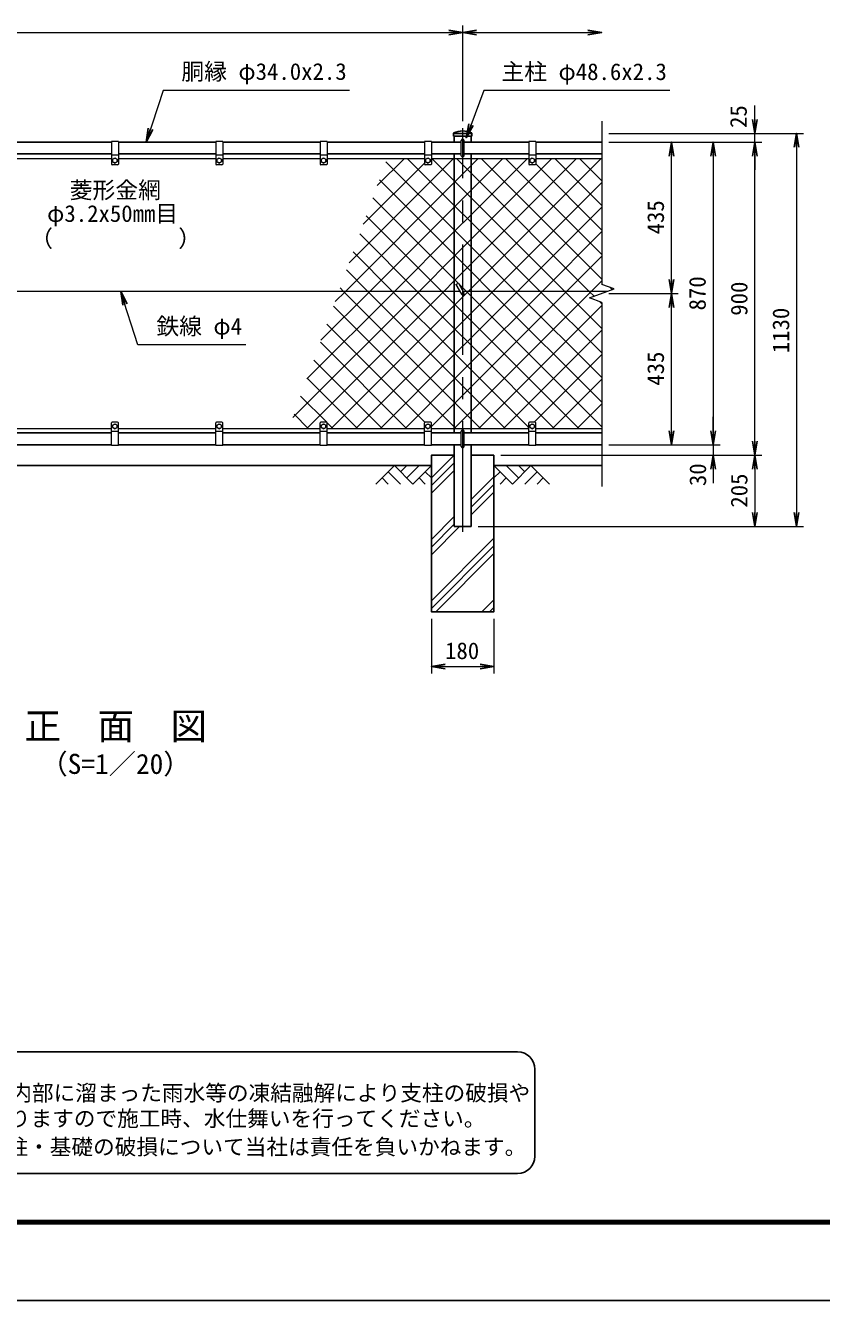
# Model space of a CAD drawing. Units: millimetres, scale not verified. Extents: x -4200 to 4200, y -2970 to 2970.
# Drawn here: x -2642 to -353, y -2970 to 695 of the extents above; entities that cross this region are included whole.
import ezdxf
from ezdxf.enums import TextEntityAlignment as Align

# ---------------------------------------------------------------- set-up
doc = ezdxf.new("R2010")
doc.units = ezdxf.units.MM
doc.header["$LTSCALE"] = 10
doc.linetypes.add('USER1', pattern=[50.8, 31.75, -6.35, 6.35, -6.35])
for name, color, linetype, lineweight in [('0-0_D-STR1', 1, 'Continuous', 25), ('0-1_D-DCR-HCH', 7, 'Continuous', 13), ('0-2_D-STR3', 3, 'Continuous', 13), ('0-3_D-BMK', 2, 'USER1', 13), ('0-4_D-STR-DIM', 7, 'Continuous', 13), ('0-7_D-STR4', 7, 'Continuous', 25), ('0-8_D-BGD', 7, 'Continuous', 25), ('0-9_D-STR-TXT', 7, 'Continuous', 13), ('0-A_D-TTL-TXT', 7, 'Continuous', 25), ('0-B_D-STR2', 7, 'Continuous', 13), ('0-C_D-TTL', 7, 'Continuous', 25)]:
    doc.layers.add(name, color=color, linetype=linetype, lineweight=lineweight)
doc.layers.add('0-5_0', color=7, linetype='Continuous')
doc.styles.add('ＭＳ ゴシック', font='')
doc.styles.get('ＭＳ ゴシック').set_extended_font_data('MS Gothic')

# ---------------------------------------------------------------- blocks, each defined once
blk = doc.blocks.new('_Open')
at = {"layer": '0-5_0'}
blk.add_line((-10, 1.667), (0, 0), dxfattribs=at)
blk.add_lwpolyline([(-10, -1.667), (0, 0), (-10, 0)], dxfattribs=at)

msp = doc.modelspace()

# ---------------------------------------------------------------- linework, layer by layer
at = {"layer": '0-0_D-STR1'}
for p, q in [((-1411.07, 385.33), (-1411.07, 377)), ((-1358.87, 385), (-1411.07, 385)), ((-1358.87, 377), (-1411.07, 377)), ((-1409.27, 377), (-1409.27, 360)), ((-1360.67, 360), (-1360.67, 377)), ((-1358.87, 385.33), (-1358.87, 377)), ((-2394.97, 360), (-2674.97, 360)), ((-2094.97, 360), (-2374.97, 360)), ((-1794.97, 360), (-2074.97, 360)), ((-1494.97, 360), (-1774.97, 360)), ((-1388.97, 360), (-1474.97, 360)), ((-1194.97, 360), (-1380.97, 360)), ((-984.97, 360), (-1174.97, 360)), ((-2394.97, 326), (-2674.97, 326)), ((-2094.97, 326), (-2374.97, 326)), ((-1794.97, 326), (-2074.97, 326)), ((-1494.97, 326), (-1774.97, 326)), ((-1388.97, 326), (-1474.97, 326)), ((-1409.27, 326), (-1409.27, -476)), ((-1194.97, 326), (-1380.97, 326)), ((-1360.67, -476), (-1360.67, 326)), ((-984.97, 326), (-1174.97, 326)), ((-2394.97, -476), (-2674.97, -476)), ((-2094.97, -476), (-2374.97, -476)), ((-1794.97, -476), (-2074.97, -476)), ((-1494.97, -476), (-1774.97, -476)), ((-1388.97, -476), (-1474.97, -476)), ((-1194.97, -476), (-1380.97, -476)), ((-984.97, -476), (-1174.97, -476)), ((-2394.97, -510), (-2674.97, -510)), ((-2094.97, -510), (-2374.97, -510)), ((-1794.97, -510), (-2074.97, -510)), ((-1494.97, -510), (-1774.97, -510)), ((-1388.97, -510), (-1474.97, -510)), ((-1194.97, -510), (-1380.97, -510)), ((-984.97, -510), (-1174.97, -510))]:
    msp.add_line(p, q, dxfattribs=at)
msp.add_lwpolyline([(-1409.27, -510), (-1409.27, -745), (-1360.67, -745), (-1360.67, -510)], dxfattribs=at)
for centre, radius, start, end in [((-1410.07, 385.33), 1, 122.29827, 180), ((-1384.97, 332.66), 59.34, 64.40505, 115.59495), ((-1359.87, 385.33), 1, 0, 57.70173)]:
    msp.add_arc(centre, radius, start, end, dxfattribs=at)
at = {"layer": '0-1_D-DCR-HCH'}
for p, q in [((-1474.97, -605.17), (-1409.81, -540)), ((-1581.4, -570), (-1634.61, -623.21)), ((-1581.4, -570), (-1528.19, -623.21)), ((-1563.66, -587.74), (-1545.92, -570)), ((-1545.92, -605.47), (-1510.45, -570)), ((-1528.19, -623.21), (-1474.97, -570)), ((-1474.97, -627.27), (-1409.27, -561.57)), ((-1474.97, -649.36), (-1409.27, -583.66)), ((-1241.76, -623.21), (-1294.97, -570)), ((-1224.03, -605.47), (-1259.5, -570)), ((-1188.55, -570), (-1241.76, -623.21)), ((-1206.2, -587.83), (-1224.03, -570)), ((-1188.55, -570), (-1135.34, -623.21)), ((-1616.87, -605.47), (-1599.05, -623.21)), ((-1599.14, -587.74), (-1563.5, -623.21)), ((-1510.45, -605.47), (-1492.63, -623.21)), ((-1492.71, -587.74), (-1474.97, -605.39)), ((-1360.67, -667.65), (-1294.97, -601.95)), ((-1277.24, -587.74), (-1294.97, -605.39)), ((-1259.5, -605.47), (-1277.32, -623.21)), ((-1170.81, -587.74), (-1206.45, -623.21)), ((-1153.08, -605.47), (-1170.89, -623.21)), ((-1360.67, -689.74), (-1294.97, -624.04)), ((-1360.67, -711.84), (-1294.97, -646.14)), ((-1474.97, -781.95), (-1409.27, -716.25)), ((-1474.97, -804.04), (-1409.27, -738.34)), ((-1474.97, -826.14), (-1393.83, -745)), ((-1474.97, -958.72), (-1294.97, -778.72)), ((-1474.97, -980.82), (-1294.97, -800.82)), ((-1462.06, -990), (-1294.97, -822.92)), ((-1329.48, -990), (-1294.97, -955.5)), ((-1307.38, -990), (-1294.97, -977.6))]:
    msp.add_line(p, q, dxfattribs=at)
at = {"layer": '0-2_D-STR3'}
for p, q in [((-2394.97, 362), (-2394.97, 297)), ((-2374.97, 362), (-2394.97, 362)), ((-2374.97, 362), (-2374.97, 297)), ((-2094.97, 362), (-2094.97, 297)), ((-2074.97, 362), (-2094.97, 362)), ((-2074.97, 362), (-2074.97, 297)), ((-1794.97, 362), (-1794.97, 297)), ((-1774.97, 362), (-1794.97, 362)), ((-1774.97, 362), (-1774.97, 297)), ((-1494.97, 362), (-1494.97, 297)), ((-1474.97, 362), (-1494.97, 362)), ((-1474.97, 362), (-1474.97, 297)), ((-1388.97, 321), (-1388.97, 365)), ((-1380.97, 321), (-1380.97, 365)), ((-1194.97, 362), (-1194.97, 297)), ((-1174.97, 362), (-1194.97, 362)), ((-1174.97, 362), (-1174.97, 297)), ((-2674.97, 313), (-2394.97, 313)), ((-2374.97, 322), (-2394.97, 322)), ((-2376.97, 295), (-2392.97, 295)), ((-2391.47, 310.74), (-2384.97, 314.5)), ((-2391.47, 310.74), (-2391.47, 303.26)), ((-2384.97, 314.5), (-2378.47, 310.74)), ((-2378.47, 310.74), (-2378.47, 303.26)), ((-2374.97, 313), (-2094.97, 313)), ((-2074.97, 322), (-2094.97, 322)), ((-2076.97, 295), (-2092.97, 295)), ((-2091.47, 310.74), (-2084.97, 314.5)), ((-2091.47, 310.74), (-2091.47, 303.26)), ((-2084.97, 314.5), (-2078.47, 310.74)), ((-2078.47, 310.74), (-2078.47, 303.26)), ((-2074.97, 313), (-1794.97, 313)), ((-1774.97, 322), (-1794.97, 322)), ((-1776.97, 295), (-1792.97, 295)), ((-1791.47, 310.74), (-1784.97, 314.5)), ((-1791.47, 310.74), (-1791.47, 303.26)), ((-1784.97, 314.5), (-1778.47, 310.74)), ((-1778.47, 310.74), (-1778.47, 303.26)), ((-1774.97, 313), (-1494.97, 313)), ((-1474.97, 322), (-1494.97, 322)), ((-1476.97, 295), (-1492.97, 295)), ((-1491.47, 310.74), (-1484.97, 314.5)), ((-1491.47, 310.74), (-1491.47, 303.26)), ((-1484.97, 314.5), (-1478.47, 310.74)), ((-1478.47, 310.74), (-1478.47, 303.26)), ((-1474.97, 313), (-1194.97, 313)), ((-1174.97, 322), (-1194.97, 322)), ((-1176.97, 295), (-1192.97, 295)), ((-1191.47, 310.74), (-1184.97, 314.5)), ((-1191.47, 310.74), (-1191.47, 303.26)), ((-1184.97, 314.5), (-1178.47, 310.74)), ((-1178.47, 310.74), (-1178.47, 303.26)), ((-1174.97, 313), (-984.97, 313)), ((-1393.06, -69), (-3383.82, -69)), ((-1404.37, -49.41), (-1397.44, -45.41)), ((-1404.37, -49.41), (-1388.44, -77)), ((-1397.44, -45.41), (-1381.51, -73)), ((-968.49, -69), (-1383.82, -69)), ((-2674.97, -463), (-2394.97, -463)), ((-2394.97, -512), (-2394.97, -447)), ((-2374.97, -472), (-2394.97, -472)), ((-2376.97, -445), (-2392.97, -445)), ((-2391.47, -460.74), (-2391.47, -453.26)), ((-2391.47, -460.74), (-2384.97, -464.5)), ((-2384.97, -464.5), (-2378.47, -460.74)), ((-2378.47, -460.74), (-2378.47, -453.26)), ((-2374.97, -512), (-2374.97, -447)), ((-2374.97, -463), (-2094.97, -463)), ((-2094.97, -512), (-2094.97, -447)), ((-2074.97, -472), (-2094.97, -472)), ((-2076.97, -445), (-2092.97, -445)), ((-2091.47, -460.74), (-2091.47, -453.26)), ((-2091.47, -460.74), (-2084.97, -464.5)), ((-2084.97, -464.5), (-2078.47, -460.74)), ((-2078.47, -460.74), (-2078.47, -453.26)), ((-2074.97, -512), (-2074.97, -447)), ((-2074.97, -463), (-1794.97, -463)), ((-1794.97, -512), (-1794.97, -447)), ((-1774.97, -472), (-1794.97, -472)), ((-1776.97, -445), (-1792.97, -445)), ((-1791.47, -460.74), (-1791.47, -453.26)), ((-1791.47, -460.74), (-1784.97, -464.5)), ((-1784.97, -464.5), (-1778.47, -460.74)), ((-1778.47, -460.74), (-1778.47, -453.26)), ((-1774.97, -512), (-1774.97, -447)), ((-1774.97, -463), (-1494.97, -463)), ((-1494.97, -512), (-1494.97, -447)), ((-1474.97, -472), (-1494.97, -472)), ((-1476.97, -445), (-1492.97, -445)), ((-1491.47, -460.74), (-1491.47, -453.26)), ((-1491.47, -460.74), (-1484.97, -464.5)), ((-1484.97, -464.5), (-1478.47, -460.74)), ((-1478.47, -460.74), (-1478.47, -453.26)), ((-1474.97, -512), (-1474.97, -447)), ((-1474.97, -463), (-1194.97, -463)), ((-1388.97, -515), (-1388.97, -471)), ((-1380.97, -515), (-1380.97, -471)), ((-1194.97, -512), (-1194.97, -447)), ((-1174.97, -472), (-1194.97, -472)), ((-1176.97, -445), (-1192.97, -445)), ((-1191.47, -460.74), (-1191.47, -453.26)), ((-1191.47, -460.74), (-1184.97, -464.5)), ((-1184.97, -464.5), (-1178.47, -460.74)), ((-1178.47, -460.74), (-1178.47, -453.26)), ((-1174.97, -512), (-1174.97, -447)), ((-1174.97, -463), (-984.97, -463)), ((-2374.97, -512), (-2394.97, -512)), ((-2074.97, -512), (-2094.97, -512)), ((-1774.97, -512), (-1794.97, -512)), ((-1474.97, -512), (-1494.97, -512)), ((-1174.97, -512), (-1194.97, -512))]:
    msp.add_line(p, q, dxfattribs=at)
for points in [[(-2391.47, 303.26), (-2384.97, 299.5), (-2378.47, 303.26)], [(-2091.47, 303.26), (-2084.97, 299.5), (-2078.47, 303.26)], [(-1791.47, 303.26), (-1784.97, 299.5), (-1778.47, 303.26)], [(-1491.47, 303.26), (-1484.97, 299.5), (-1478.47, 303.26)], [(-1191.47, 303.26), (-1184.97, 299.5), (-1178.47, 303.26)], [(-2391.47, -453.26), (-2384.97, -449.5), (-2378.47, -453.26)], [(-2091.47, -453.26), (-2084.97, -449.5), (-2078.47, -453.26)], [(-1791.47, -453.26), (-1784.97, -449.5), (-1778.47, -453.26)], [(-1491.47, -453.26), (-1484.97, -449.5), (-1478.47, -453.26)], [(-1191.47, -453.26), (-1184.97, -449.5), (-1178.47, -453.26)]]:
    msp.add_lwpolyline(points, dxfattribs=at)
for centre in [(-2384.97, 307), (-2084.97, 307), (-1784.97, 307), (-1484.97, 307), (-1184.97, 307), (-2384.97, -457), (-2084.97, -457), (-1784.97, -457), (-1484.97, -457), (-1184.97, -457)]:
    msp.add_circle(centre, 6.49, dxfattribs=at)
for centre, radius, start, end in [((-1384.97, 365), 4, 0, 180), ((-2392.97, 297), 2, 180, 270), ((-2376.97, 297), 2, 270, 0), ((-2092.97, 297), 2, 180, 270), ((-2076.97, 297), 2, 270, 0), ((-1792.97, 297), 2, 180, 270), ((-1776.97, 297), 2, 270, 0), ((-1492.97, 297), 2, 180, 270), ((-1476.97, 297), 2, 270, 0), ((-1384.97, 321), 4, 180, 0), ((-1192.97, 297), 2, 180, 270), ((-1176.97, 297), 2, 270, 0), ((-1384.97, -75), 4, 210, 30), ((-2392.97, -447), 2, 90, 180), ((-2376.97, -447), 2, 0, 90), ((-2092.97, -447), 2, 90, 180), ((-2076.97, -447), 2, 0, 90), ((-1792.97, -447), 2, 90, 180), ((-1776.97, -447), 2, 0, 90), ((-1492.97, -447), 2, 90, 180), ((-1476.97, -447), 2, 0, 90), ((-1384.97, -471), 4, 0, 180), ((-1192.97, -447), 2, 90, 180), ((-1176.97, -447), 2, 0, 90), ((-1384.97, -515), 4, 180, 0)]:
    msp.add_arc(centre, radius, start, end, dxfattribs=at)
at = {"layer": '0-3_D-BMK'}
msp.add_line((-1384.97, -760), (-1384.97, 400), dxfattribs=at)
at = {"layer": '0-4_D-STR-DIM'}
for p, q in [((-3344.97, 675), (-1424.97, 675)), ((-1384.97, 420), (-1384.97, 695)), ((-1384.97, 420), (-1384.97, 695)), ((-1344.97, 675), (-1024.97, 675)), ((-544.97, 425), (-544.97, 465)), ((-984.97, 420), (-984.97, -49.35)), ((-964.97, 385), (-404.97, 385)), ((-964.97, 385), (-524.97, 385)), ((-544.97, 360), (-544.97, 385)), ((-964.97, 360), (-644.97, 360)), ((-964.97, 360), (-524.97, 360)), ((-964.97, 360), (-524.97, 360)), ((-964.97, 360), (-764.97, 360)), ((-424.97, 345), (-424.97, -705)), ((-784.97, -35), (-784.97, 320)), ((-664.97, 320), (-664.97, -470)), ((-544.97, -500), (-544.97, 320)), ((-544.97, 320), (-544.97, 280)), ((-1020.21, -87.83), (-949.74, -62.17)), ((-949.74, -62.17), (-984.97, -49.35)), ((-984.97, -100.65), (-1020.21, -87.83)), ((-984.97, -100.65), (-984.97, -630)), ((-964.97, -75), (-764.97, -75)), ((-964.97, -75), (-764.97, -75)), ((-784.97, -470), (-784.97, -115)), ((-664.97, -470), (-664.97, -430)), ((-964.97, -510), (-644.97, -510)), ((-964.97, -510), (-644.97, -510)), ((-964.97, -510), (-764.97, -510)), ((-664.97, -510), (-664.97, -540)), ((-1274.97, -540), (-644.97, -540)), ((-1274.97, -540), (-524.97, -540)), ((-1274.97, -540), (-524.97, -540)), ((-664.97, -580), (-664.97, -620)), ((-544.97, -580), (-544.97, -705)), ((-1340.67, -745), (-404.97, -745)), ((-1340.67, -745), (-524.97, -745)), ((-1474.97, -1010), (-1474.97, -1167.32)), ((-1294.97, -1010), (-1294.97, -1167.32)), ((-1434.97, -1147.32), (-1334.97, -1147.32))]:
    msp.add_line(p, q, dxfattribs=at)
at = {"layer": '0-7_D-STR4'}
msp.add_line((-1294.97, -540), (-1360.67, -540), dxfattribs=at)
msp.add_lwpolyline([(-1409.27, -540), (-1474.97, -540), (-1474.97, -990), (-1294.97, -990), (-1294.97, -540)], dxfattribs=at)
at = {"layer": '0-8_D-BGD'}
for p, q in [((-1474.97, -570), (-3294.97, -570)), ((-984.97, -570), (-1294.97, -570))]:
    msp.add_line(p, q, dxfattribs=at)
at = {"layer": '0-9_D-STR-TXT'}
for points in [[(-1710.31, 508.26), (-2246.26, 508.26), (-2294.35, 361.9)], [(-789.58, 508), (-1324.26, 508), (-1374.29, 374.44)], [(-2008.02, -222.63), (-2319.35, -222.63), (-2367.45, -70.91)]]:
    msp.add_lwpolyline(points, dxfattribs=at)
at = {"layer": '0-A_D-TTL-TXT', "color": 2}
for p, q in [((-1227.11, -2255.12), (-3672.66, -2255.12)), ((-1177.11, -2555.12), (-1177.11, -2305.12)), ((-3672.66, -2605.12), (-1227.11, -2605.12))]:
    msp.add_line(p, q, dxfattribs=at)
for centre, start, end in [((-1227.11, -2305.12), 0, 90), ((-1227.11, -2555.12), 270, 0)]:
    msp.add_arc(centre, 50, start, end, dxfattribs=at)
at = {"layer": '0-B_D-STR2'}
for p, q in [((-1711.39, 12.68), (-1411.07, 313)), ((-1670.93, 123.85), (-1494.97, 299.8)), ((-1630.46, 235.03), (-1552.49, 313)), ((-1409.27, 107.35), (-1605.51, 303.59)), ((-1360.67, 292.68), (-1340.35, 313)), ((-1360.67, 221.97), (-1269.64, 313)), ((-1360.67, 151.26), (-1198.93, 313)), ((-984.97, -34.11), (-1332.08, 313)), ((-984.97, 36.61), (-1261.37, 313)), ((-984.97, 107.32), (-1174.97, 297.32)), ((-984.97, 178.03), (-1119.95, 313)), ((-984.97, 248.74), (-1049.24, 313)), ((-1409.27, 244.08), (-1360.67, 292.68)), ((-1722.35, -69), (-1409.27, 244.08)), ((-1409.27, 36.64), (-1624.38, 251.74)), ((-1409.27, 173.37), (-1360.67, 221.97)), ((-1298.09, -69), (-984.97, 244.12)), ((-1445.05, -69), (-1662.11, 148.06)), ((-1651.64, -69), (-1409.27, 173.37)), ((-1409.27, 102.66), (-1360.67, 151.26)), ((-1227.38, -69), (-984.97, 173.41)), ((-1515.77, -69), (-1680.98, 96.22)), ((-1580.93, -69), (-1409.27, 102.66)), ((-1360.67, 58.75), (-1409.27, 107.35)), ((-1156.67, -69), (-984.97, 102.69)), ((-1232.92, -69), (-1360.67, 58.75)), ((-1360.67, -11.96), (-1409.27, 36.64)), ((-1657.19, -69), (-1718.72, -7.47)), ((-1303.63, -69), (-1360.67, -11.96)), ((-1832.78, -320.85), (-1580.93, -69)), ((-1792.32, -209.68), (-1651.64, -69)), ((-1751.85, -98.5), (-1722.35, -69)), ((-1727.9, -69), (-1737.59, -59.31)), ((-1409.27, -387.62), (-1727.9, -69)), ((-1409.27, -316.91), (-1657.19, -69)), ((-1409.27, -175.49), (-1515.77, -69)), ((-1409.27, -104.78), (-1445.05, -69)), ((-1360.67, -131.58), (-1298.09, -69)), ((-1360.67, -202.29), (-1227.38, -69)), ((-1360.67, -273.01), (-1156.67, -69)), ((-984.97, -387.66), (-1303.63, -69)), ((-984.97, -316.95), (-1232.92, -69)), ((-954.99, -64.09), (-961.01, -58.07)), ((-1360.67, -153.38), (-1409.27, -104.78)), ((-1338.54, -463), (-984.97, -109.44)), ((-984.97, -104.82), (-991.52, -98.27)), ((-1409.27, -180.18), (-1360.67, -131.58)), ((-1493.29, -445.03), (-1775.33, -162.99)), ((-1692.09, -463), (-1409.27, -180.18)), ((-1360.67, -224.09), (-1409.27, -175.49)), ((-1051.05, -463), (-1360.67, -153.38)), ((-1267.83, -463), (-984.97, -180.15)), ((-1546.03, -463), (-1794.2, -214.83)), ((-1409.27, -250.89), (-1360.67, -202.29)), ((-1621.38, -463), (-1409.27, -250.89)), ((-1121.77, -463), (-1360.67, -224.09)), ((-1179.12, -445), (-984.97, -250.86)), ((-1616.74, -463), (-1813.07, -266.67)), ((-1409.27, -321.61), (-1360.67, -273.01)), ((-1687.45, -463), (-1831.93, -318.52)), ((-1550.67, -463), (-1409.27, -321.61)), ((-1360.67, -365.51), (-1409.27, -316.91)), ((-1126.41, -463), (-984.97, -321.57)), ((-1263.19, -463), (-1360.67, -365.51)), ((-1775.7, -445.46), (-1850.8, -370.36)), ((-1360.67, -436.22), (-1409.27, -387.62)), ((-1055.69, -463), (-984.97, -392.28)), ((-1828.87, -463), (-1869.67, -422.2)), ((-1333.9, -463), (-1360.67, -436.22)), ((-1758.16, -463), (-1775.43, -445.73)), ((-1197.12, -463), (-1194.97, -460.86)), ((-984.98, -463), (-984.97, -462.99))]:
    msp.add_line(p, q, dxfattribs=at)
for points in [[(-1873.25, -432.03), (-1510.22, -69), (-1409.27, 31.95), (-1360.67, 80.55), (-1128.22, 313)], [(-1833.51, -463), (-1439.51, -69), (-1409.27, -38.76), (-1360.67, 9.84), (-1057.51, 313)], [(-1762.8, -463), (-1409.27, -109.47), (-1368.8, -69), (-1360.67, -60.87), (-986.8, 313)], [(-984.97, -246.24), (-1162.21, -69), (-1360.67, 129.46), (-1409.27, 178.06), (-1544.21, 313)], [(-984.97, -175.53), (-1091.5, -69), (-1360.67, 200.17), (-1409.27, 248.77), (-1473.5, 313)], [(-1006.83, -82.96), (-1020.79, -69), (-1360.67, 270.88), (-1402.79, 313)], [(-1397.75, -45.59), (-1409.27, -34.07), (-1643.25, 199.9)], [(-1194.97, -460.5), (-1360.67, -294.8), (-1409.27, -246.2), (-1586.48, -69), (-1699.85, 44.38)], [(-1474.97, -458.02), (-1409.27, -392.32), (-1360.67, -343.72), (-1085.96, -69), (-984.97, 31.98)], [(-1409.25, -463), (-1360.67, -414.43), (-1015.25, -69), (-984.97, -38.73)], [(-984.97, -458.37), (-1360.67, -82.67), (-1374.34, -69), (-1396.76, -46.58)], [(-1404.61, -463), (-1409.27, -458.33), (-1756.46, -111.15)]]:
    msp.add_lwpolyline(points, dxfattribs=at)
at = {"layer": '0-C_D-TTL', "color": 2}
msp.add_lwpolyline([(-4200, 2970), (4200, 2970), (4200, -2970), (-4200, -2970)], close=True, dxfattribs=at)
at = {"layer": '0-C_D-TTL'}
for points in [[(-3930, 2750), (3930, 2750), (3930, -2750), (-3930, -2750)], [(-3927.5, 2747.5), (3927.5, 2747.5), (3927.5, -2747.5), (-3927.5, -2747.5)], [(-3925, 2745), (3925, 2745), (3925, -2745), (-3925, -2745)], [(-3922.5, 2742.5), (3922.5, 2742.5), (3922.5, -2742.5), (-3922.5, -2742.5)], [(-3920, 2740), (3920, 2740), (3920, -2740), (-3920, -2740)]]:
    msp.add_lwpolyline(points, close=True, dxfattribs=at)

# ---------------------------------------------------------------- block references
at = {"layer": '0-4_D-STR-DIM', "xscale": 4, "yscale": 4}
for p in [(-1384.97, 675), (-984.97, 675), (-1294.97, -1147.32)]:
    msp.add_blockref('_Open', p, dxfattribs=at)
for p, rotation in [((-1384.97, 675), 180), ((-544.97, 385), 270), ((-424.97, 385), 90), ((-784.97, 360), 90), ((-664.97, 360), 90), ((-544.97, 360), 90), ((-544.97, 360), 90), ((-784.97, -75), 270), ((-784.97, -75), 90), ((-784.97, -510), 270), ((-664.97, -510), 270), ((-664.97, -510), 270), ((-544.97, -540), 270), ((-664.97, -540), 90), ((-544.97, -540), 90), ((-544.97, -745), 270), ((-424.97, -745), 270), ((-1474.97, -1147.32), 180)]:
    msp.add_blockref('_Open', p, dxfattribs=dict(at, rotation=rotation))
at = {"layer": '0-9_D-STR-TXT', "xscale": 4, "yscale": 4}
for p, rotation in [((-1374.99, 372.57), 249.46512), ((-2294.97, 360), 251.80943), ((-2368.05, -69), 107.58773)]:
    msp.add_blockref('_Open', p, dxfattribs=dict(at, rotation=rotation))

# ---------------------------------------------------------------- texts
at = {"layer": '0-4_D-STR-DIM', "style": 'ＭＳ ゴシック'}
for s, p in [('25', (-553.7, 400.65)), ('435', (-791.72, 94.65)), ('870', (-671.72, -123.88)), ('900', (-551.72, -139.13)), ('1130', (-431.72, -246.9)), ('435', (-791.72, -340.35)), ('30', (-670.58, -628.89)), ('205', (-551.72, -690.85))]:
    msp.add_text(s, height=48.09, rotation=90, dxfattribs=at).set_placement(p, align=Align.BOTTOM_LEFT)
msp.add_text('180', height=48.09, dxfattribs=at).set_placement((-1435.62, -1140.57), align=Align.BOTTOM_LEFT)
at = {"layer": '0-9_D-STR-TXT', "style": 'ＭＳ ゴシック'}
for s, p in [('胴縁 φ34.0x2.3', (-2193.81, 524.52)), ('主柱 φ48.6x2.3', (-1273.34, 524.01)), ('菱形金網', (-2514.92, 183.8)), ('φ3.2x50mm目', (-2579.9, 116.21)), ('（\u3000\u3000   \u3000\u3000）', (-2628.63, 44.56)), ('鉄線 φ4', (-2265.64, -207.76))]:
    msp.add_text(s, height=48.09, dxfattribs=at).set_placement(p, align=Align.BOTTOM_LEFT)
at = {"layer": '0-A_D-TTL-TXT', "style": 'ＭＳ ゴシック'}
for s, height, p in [('正\u3000面\u3000図', 76.98, (-2644.87, -1380.39)), ('（S=1／20）', 57.7, (-2599.39, -1473.59)), ('凍結の恐れがある場所への設置は、内部に溜まった雨水等の凍結融解により支柱の破損や', 45.67, (-3682.48, -2409.8)), ('コンクリート基礎の破損の恐れがありますので施工時、水仕舞いを行ってください。', 45.67, (-3686.59, -2483.22)), ('施工による水仕舞い不備で起こる支柱・基礎の破損について当社は責任を負いかねます。 ', 45.67, (-3693.59, -2564.71))]:
    msp.add_text(s, height=height, dxfattribs=at).set_placement(p, align=Align.BOTTOM_LEFT)

doc.saveas('drawing.dxf')
